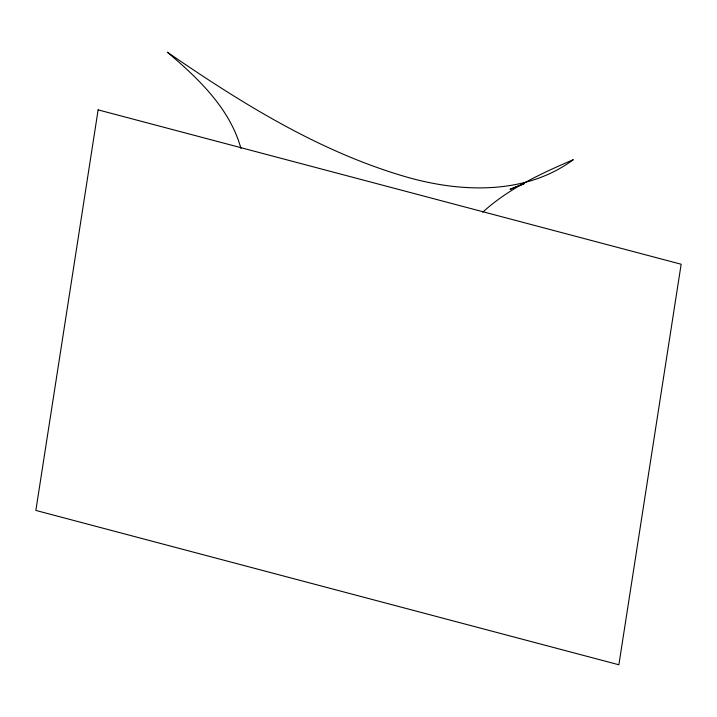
<?xml version="1.0" encoding="UTF-8"?>
<svg xmlns="http://www.w3.org/2000/svg" width="717" height="717" viewBox="0 0 717 717"><rect width="100%" height="100%" fill="white"/><g stroke="black" fill="none" stroke-linecap="round" stroke-linejoin="round"><path stroke-width="1.08" d="M482.765 212.16C508.801 188.392 541.236 173.442 573.313 159.694C526.619 194.289 463.98 192.694 410.294 178.076C321.709 153.241 242.57 103.875 167.375 52.224C198.188 78.35 229.906 108.294 240.957 148.527M524.494 183.471L510.065 189.333L524.459 183.543M98.13 109.871L35.85 510.423L618.87 664.776L681.15 264.232L98.13 109.871"/></g></svg>
